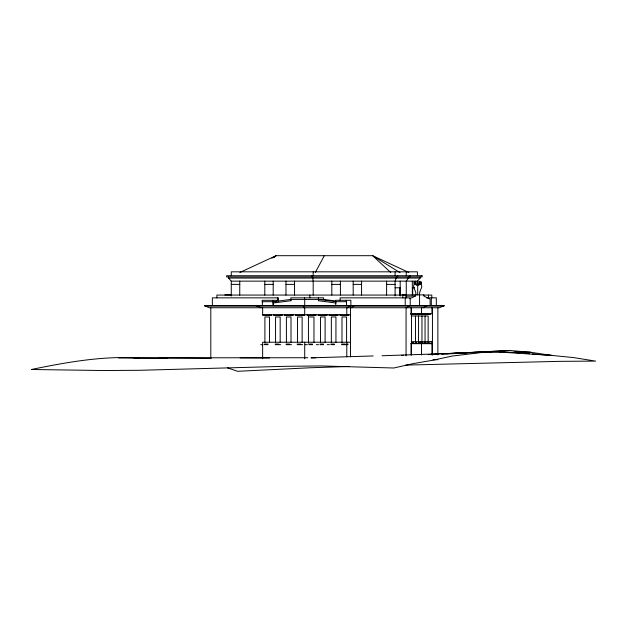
<?xml version="1.0" encoding="UTF-8"?>
<svg xmlns="http://www.w3.org/2000/svg" width="627" height="627" viewBox="0 0 627 627"><rect width="100%" height="100%" fill="white"/><g stroke="black" fill="none" stroke-linecap="round" stroke-linejoin="round"><path stroke-width="0.94" d="M419.479 294.886C419.032 290.591 423.1 287.558 421.415 284.58C421.799 275.943 419.51 291.061 420.137 281.257L419.745 281.257C418.946 287.566 418.178 286.014 418.013 281.257L417.394 281.257C417.229 286.014 416.461 287.566 415.662 281.257L415.27 281.257C415.897 291.116 413.585 275.841 413.992 284.58C412.245 287.55 416.422 290.607 415.928 294.886M315.342 272.384L324.339 255.691M420.121 276.954L420.121 278.082L417.41 281.139L231.269 281.139L228.565 278.082L228.565 276.954M273.952 257.626L276.045 255.691L372.642 255.691L408.804 272.455M347.593 307.747L349.694 306.148M351.308 307.747L353.409 306.148M406.86 307.747L408.961 306.148M271.891 258.253L276.045 255.691L239.882 272.455M423.1 307.747L426.062 306.148M409.792 298.726L415.254 296.132L415.254 294.886M443.171 306.148L439.331 307.747L209.347 307.747L205.515 306.148M335.657 300.976L323.657 299.424L290.787 299.424L273.254 301.697L273.254 302.998L290.904 300.725L290.904 299.424M405.567 365.102L560.115 361.34L595.65 361.105L573.478 357.586L552.293 355.462L530.818 352.311L510.151 350.517L490.635 351.426L452.161 356.058L433.077 360.196L413.491 363.566L393.795 368.002L321.455 365.949L285.418 366.317L139.868 370.291L103.439 370.533L31.35 369.491C66.768 362.21 102.483 355.838 138.81 357.907M441.753 353.926L490.635 351.426M382.015 355.76L456.213 353.22L510.151 350.517M428.257 354.584L437.897 354.114M428.304 354.592L438.014 354.13M441.902 353.942L475.885 352.335L530.818 352.311L514.187 352.068M456.213 353.22L466.519 352.75M468.393 352.672L475.885 352.335M446.197 353.949L453.948 353.612M460.727 353.322L466.543 353.064M475.266 352.688L491.733 351.966M436.862 353.894L466.778 352.829M470.626 352.688L478.315 352.413M480.235 352.343L491.764 351.935M349.317 366.474L310.341 367.767L237.5 371.309L227.35 367.767M373.167 355.956L311.008 357.837L315.804 357.798M401.546 355.329L403.451 355.29M346.794 305.584L350.517 305.545M307.763 357.735L133.927 357.837M228.565 278.082L420.121 278.082M231.269 284.384L239.757 284.384M264.798 284.384L273.192 284.384M285.967 284.384L294.557 284.384M331.816 284.384L340.406 284.384M353.181 284.384L361.575 284.384M386.608 284.384L395.104 284.384M395.104 287.777L400.198 287.777M412.315 287.777L414.596 287.777M224.803 294.886L231.7 294.886M401.946 294.886L423.876 294.886L423.876 296.132L430.122 299.103L430.122 305.545M423.57 295.066L431.791 295.066L431.791 297.849M405.747 296.132L415.254 296.132M426.485 297.849L436.321 297.849L436.321 305.545M290.904 300.725L290.787 297.849L323.657 297.849L323.657 299.424M318.406 297.849L318.406 300.725L318.524 299.424M276.75 301.697L262.18 301.697L262.18 300.302L277.44 300.302L277.44 297.849M273.254 302.998L273.372 305.545M273.403 305.584L336.033 305.584M410.614 313.813L431.956 313.813L431.956 307.747M410.614 314.245L430.412 314.245L430.412 313.813M262.642 314.801L350.517 314.801M411.21 315.992L415.466 315.992L415.466 342.491M415.654 315.992L428.155 315.992L428.155 342.491M309.362 316.98L313.97 316.98L313.97 342.53M411.249 341.66L432.442 341.66M350.517 342.224L262.642 342.224L262.642 358.746M412.394 342.765L413.365 342.765M415.497 342.765L416.469 342.765M418.585 342.765L419.557 342.765M421.893 342.765L422.966 342.765M424.981 342.765L426.046 342.765M428.084 342.765L429.15 342.765M411.9 343.071L413.742 343.071M415.003 343.071L416.845 343.071M418.084 343.071L419.933 343.071M421.36 343.071L423.343 343.071M424.448 343.071L426.431 343.071M427.551 343.071L429.526 343.071M410.669 343.682L432.442 343.682M264.492 344.051L268.003 344.051M275.253 344.051L278.811 344.051M286.1 344.051L289.65 344.051M297.229 344.051L300.78 344.051M308.946 344.051L312.458 344.051M320.083 344.051L323.595 344.051M330.923 344.051L334.434 344.051M341.691 344.051L345.242 344.051M347.483 344.051L347.977 344.051M260.746 344.67L262.956 344.67M264.492 344.67L268.003 344.67M275.253 344.67L280.677 344.67M286.1 344.67L291.524 344.67M297.229 344.67L302.653 344.67M305.208 344.67L307.418 344.67M308.946 344.67L312.458 344.67M316.337 344.67L318.547 344.67M320.083 344.67L323.595 344.67M327.184 344.67L329.387 344.67M330.923 344.67L334.434 344.67M341.691 344.67L347.977 344.67M433.006 359.718L437.873 359.718M240.172 357.837L269.422 357.97M210.884 358.315L158.968 357.907L165.567 358.33M118.605 358.009L167.276 358.33M501.404 352.053L509.132 352.39M499.523 352.053L552.293 355.462L540.795 354.592M515.888 352.695L519.72 352.985M524.509 353.346L529.298 353.714M532.174 353.934L538.883 354.443M318.406 299.424L335.947 301.697M318.406 300.725L336.064 302.998M257.344 306.148L261.185 307.747M400.065 272.643L372.642 255.691L390.762 272.494M303.523 306.148L304.385 307.747M437.873 307.747L437.873 354.906M432.442 307.747L432.442 355M431.956 343.682L431.956 355M431.321 297.849L431.321 305.545M431.235 341.66L431.235 343.682M428.453 295.066L428.453 297.849M428.351 313.813L428.351 314.245M427.316 313.813L427.316 314.245M426.775 305.545L426.775 306.148M425.247 313.813L425.247 314.245M425.051 315.992L425.051 342.491M424.228 313.813L424.228 314.245M422.159 313.813L422.159 314.245M421.963 315.992L421.963 342.491M421.493 307.747L421.493 313.813M421.493 343.682L421.493 355M420.819 313.813L420.819 314.245M420.772 341.66L420.772 343.682M419.565 294.886L419.565 305.545M418.75 313.813L418.75 314.245M418.554 315.992L418.554 342.491M417.7 281.257L417.7 294.886M417.731 313.813L417.731 314.245M417.41 275.723L417.41 271.82L231.269 271.82L231.269 275.723M415.662 313.813L415.662 314.245M414.627 313.813L414.627 314.245M412.715 287.777L412.715 295.278M412.566 313.813L412.566 314.245M412.315 281.139L412.315 295.129M411.5 307.747L411.5 355M411.022 307.747L411.022 313.813M411.022 343.682L411.022 355M410.215 305.545L410.215 297.849L340.132 297.849L340.132 300.302M409.862 275.723L409.862 276.954M409.47 305.545L409.47 306.148M408.349 276.954L408.349 278.082L406.257 281.139L406.257 294.886M406.257 271.82L406.257 275.723M406.147 297.849L406.147 295.066L216.887 295.066L216.887 297.849M406.069 307.747L406.069 355.862M405.214 297.849L405.214 305.545M402.808 295.066L402.808 297.849M400.198 281.139L400.198 296.046M399.799 287.777L399.799 295.278M397.651 275.723L397.651 276.954M396.585 276.954L395.104 281.139L395.104 296.015M395.104 271.82L395.104 275.723M386.608 281.139L386.608 295.066M361.575 281.139L361.575 295.066M353.918 305.545L353.918 306.148M353.181 281.139L353.181 295.066M350.861 305.545L350.861 300.302L335.602 300.302L335.602 301.697L346.488 301.697L346.488 305.545M350.517 307.747L350.517 356.802M350.195 305.545L350.195 306.148M348.863 314.801L348.863 315.232L339.967 315.232L339.967 314.801M346.794 307.747L346.794 315.232M346.794 342.224L346.794 356.802M346.598 342.53L346.598 316.98L341.989 316.98L341.989 342.53M346.339 300.302L346.339 301.697M340.406 281.139L340.406 295.066M337.969 314.801L337.969 315.232L329.073 315.232L329.073 314.801M335.939 342.53L335.939 316.98L331.338 316.98L331.338 342.53M335.9 314.801L335.9 315.232M335.751 301.697L335.751 305.545M331.816 281.139L331.816 295.066M327.122 314.801L327.122 315.232L318.226 315.232L318.226 314.801M325.099 342.53L325.099 316.98L320.491 316.98L320.491 342.53M325.06 314.801L325.06 315.232M315.992 314.801L315.992 315.232L307.097 315.232L307.097 314.801M313.923 314.801L313.923 315.232M313.187 271.82L313.187 275.723M313.187 295.066L313.187 281.139L312.575 276.954M312.128 275.723L312.128 276.954M309.848 295.066L309.848 297.849M308.437 315.773L308.437 343.063M304.714 299.424L304.714 305.584M304.714 307.747L304.714 314.801M304.714 342.224L304.714 358.746M304.597 297.849L304.597 299.424M304.401 314.801L304.401 315.232L295.505 315.232L295.505 314.801M303.311 305.545L303.311 306.148M302.332 314.801L302.332 315.232M302.136 342.53L302.136 316.98L297.527 316.98L297.527 342.53M294.557 281.139L294.557 295.066M293.271 314.801L293.271 315.232L284.376 315.232L284.376 314.801M291.202 314.801L291.202 315.232M291.006 342.53L291.006 316.98L286.398 316.98L286.398 342.53M285.967 281.139L285.967 295.066M282.424 314.801L282.424 315.232L273.537 315.232L273.537 314.801M280.363 314.801L280.363 315.232M280.167 342.53L280.167 316.98L275.559 316.98L275.559 342.53M278.506 301.697L278.506 297.849L212.357 297.849L212.357 305.545M273.192 281.139L273.192 295.066M273.058 301.697L273.058 305.545M272.917 300.302L272.917 301.697M271.53 314.801L271.53 315.232L262.642 315.232L262.642 307.747M269.469 314.801L269.469 315.232M269.508 342.53L269.508 316.98L264.9 316.98L264.9 342.53M264.798 281.139L264.798 295.066M262.329 301.697L262.329 305.545M256.427 305.545L256.427 306.148M239.757 281.139L239.757 295.066M231.269 281.139L231.269 296.015M210.805 307.747L210.805 358.754M422.073 275.723L226.613 275.723L226.613 276.954L422.073 276.954L422.073 275.723M444.088 305.545L204.59 305.545L204.59 306.148L444.088 306.148L444.088 305.545"/></g></svg>
